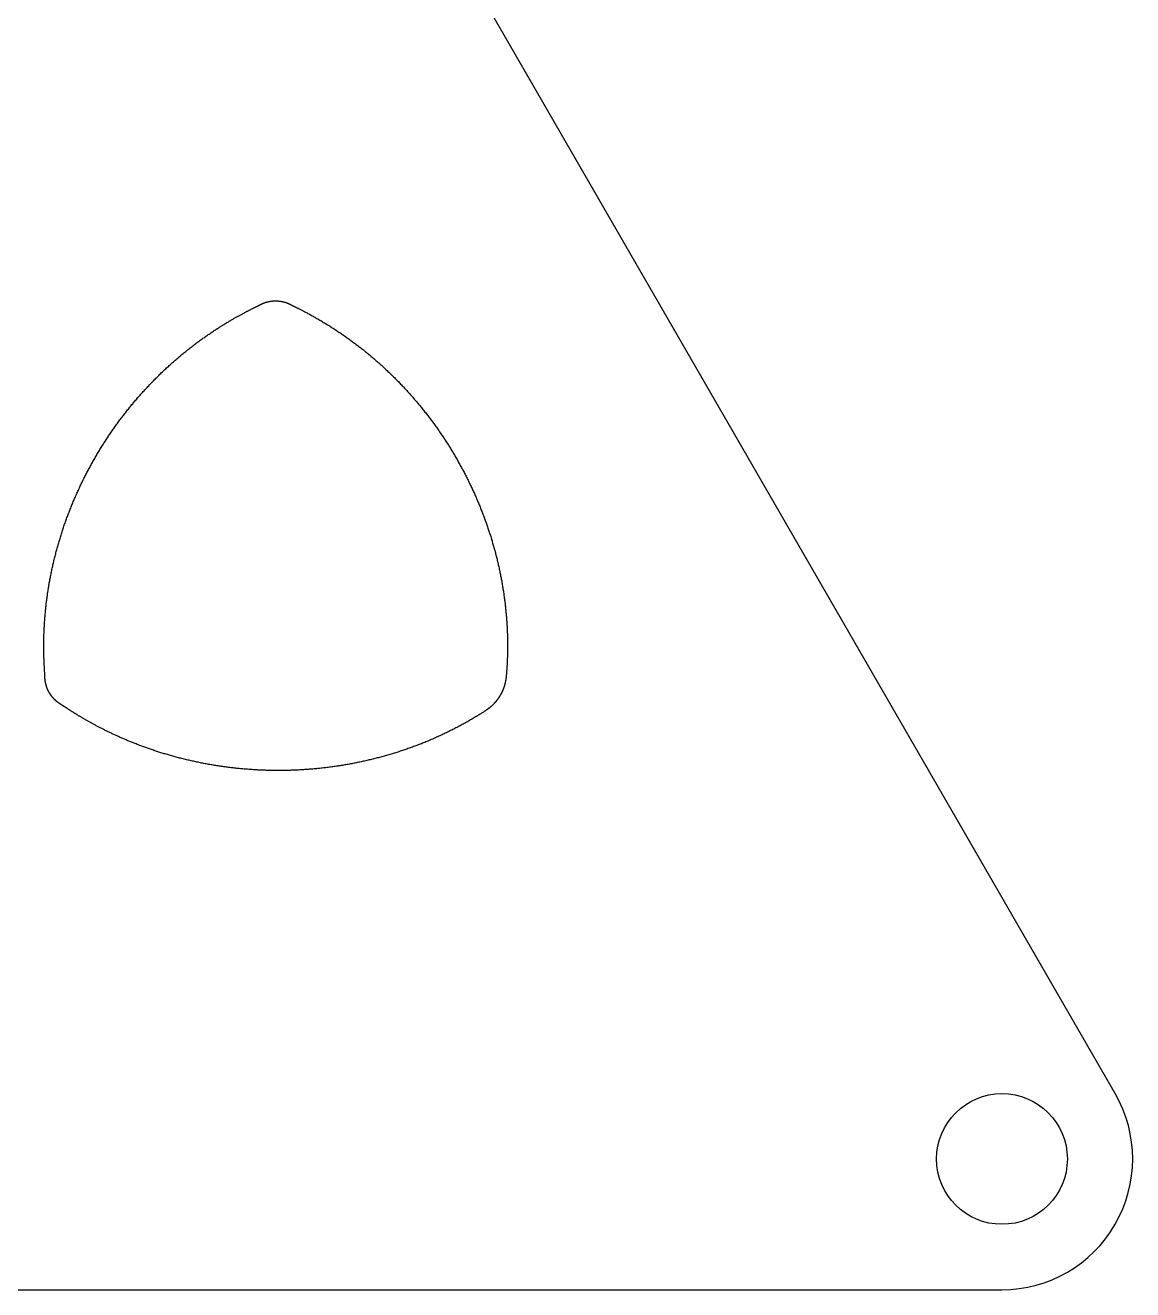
# Model space of a CAD drawing. Extents: x -3 to 136, y 0 to 121.
# Drawn here: x 110.92 to 136.33, y 0 to 29.01 of the extents above; entities that cross this region are included whole.
import ezdxf

# ---------------------------------------------------------------- set-up
doc = ezdxf.new("R2010")
doc.units = 0
doc.layers.get('0').update_dxf_attribs({"linetype": 'CONTINUOUS'})

msp = doc.modelspace()

# ---------------------------------------------------------------- linework, layer by layer
msp.add_lwpolyline([(69.2641, 119.9689, 0.5773503), (64.0679, 119.9689), (-2.5981, 4.5, 0.5773503), (0, 0), (133.332, 0, 0.5773503), (135.9301, 4.5)], format="xyb", close=True)
for points in [[(116.293, 22.589, 0), (116.296, 22.5905, 0), (116.298, 22.5921, 0), (116.301, 22.5936, 0), (116.304, 22.5951, 0), (116.306, 22.5965, 0), (116.309, 22.598, 0), (116.312, 22.5995, 0), (116.314, 22.6009, 0), (116.317, 22.6023, 0), (116.32, 22.6038, 0), (116.322, 22.6052, 0), (116.325, 22.6066, 0), (116.328, 22.608, 0), (116.331, 22.6093, 0), (116.333, 22.6107, 0), (116.336, 22.612, 0), (116.339, 22.6134, 0), (116.342, 22.6147, 0), (116.344, 22.616, 0), (116.347, 22.6173, 0), (116.35, 22.6186, 0), (116.353, 22.6199, 0), (116.355, 22.6212, 0), (116.358, 22.6224, 0), (116.361, 22.6237, 0), (116.364, 22.6249, 0), (116.367, 22.6261, 0), (116.369, 22.6273, 0), (116.372, 22.6285, 0), (116.375, 22.6297, 0), (116.378, 22.6309, 0), (116.381, 22.6321, 0), (116.383, 22.6332, 0), (116.386, 22.6343, 0), (116.389, 22.6355, 0), (116.392, 22.6366, 0), (116.395, 22.6377, 0), (116.398, 22.6388, 0), (116.401, 22.6399, 0), (116.403, 22.6409, 0), (116.406, 22.642, 0), (116.409, 22.643, 0), (116.412, 22.644, 0), (116.415, 22.6451, 0), (116.418, 22.6461, 0), (116.421, 22.6471, 0), (116.424, 22.648, 0), (116.427, 22.649, 0), (116.429, 22.65, 0), (116.432, 22.6509, 0), (116.435, 22.6519, 0), (116.438, 22.6528, 0), (116.441, 22.6537, 0), (116.444, 22.6546, 0), (116.447, 22.6555, 0), (116.45, 22.6563, 0), (116.453, 22.6572, 0), (116.456, 22.6581, 0), (116.459, 22.6589, 0), (116.462, 22.6597, 0), (116.465, 22.6605, 0), (116.468, 22.6613, 0), (116.47, 22.6621, 0), (116.473, 22.6629, 0), (116.476, 22.6637, 0), (116.479, 22.6644, 0), (116.482, 22.6652, 0), (116.485, 22.6659, 0), (116.488, 22.6666, 0), (116.491, 22.6673, 0), (116.494, 22.668, 0), (116.497, 22.6687, 0), (116.5, 22.6694, 0), (116.503, 22.67, 0), (116.506, 22.6707, 0), (116.509, 22.6713, 0), (116.512, 22.6719, 0), (116.515, 22.6725, 0), (116.518, 22.6731, 0), (116.521, 22.6737, 0), (116.524, 22.6743, 0), (116.527, 22.6748, 0), (116.53, 22.6754, 0), (116.533, 22.6759, 0), (116.536, 22.6764, 0), (116.539, 22.677, 0), (116.542, 22.6775, 0), (116.545, 22.6779, 0), (116.548, 22.6784, 0), (116.551, 22.6789, 0), (116.554, 22.6793, 0), (116.557, 22.6798, 0), (116.56, 22.6802, 0), (116.563, 22.6806, 0), (116.566, 22.681, 0), (116.57, 22.6814, 0), (116.573, 22.6818, 0), (116.576, 22.6821, 0), (116.579, 22.6825, 0), (116.582, 22.6828, 0), (116.585, 22.6832, 0), (116.588, 22.6835, 0), (116.591, 22.6838, 0), (116.594, 22.6841, 0), (116.597, 22.6844, 0), (116.6, 22.6846, 0), (116.603, 22.6849, 0), (116.606, 22.6851, 0), (116.609, 22.6853, 0), (116.612, 22.6856, 0), (116.615, 22.6858, 0), (116.618, 22.686, 0), (116.621, 22.6861, 0), (116.624, 22.6863, 0), (116.627, 22.6865, 0), (116.63, 22.6866, 0), (116.633, 22.6868, 0), (116.637, 22.6869, 0), (116.64, 22.687, 0), (116.643, 22.6871, 0), (116.646, 22.6872, 0), (116.649, 22.6872, 0), (116.652, 22.6873, 0), (116.655, 22.6874, 0), (116.658, 22.6874, 0), (116.661, 22.6874, 0), (116.664, 22.6874, 0), (116.667, 22.6874, 0), (116.67, 22.6874, 0), (116.673, 22.6874, 0), (116.676, 22.6873, 0), (116.679, 22.6873, 0), (116.682, 22.6872, 0), (116.685, 22.6872, 0), (116.689, 22.6871, 0), (116.692, 22.687, 0), (116.695, 22.6869, 0), (116.698, 22.6867, 0), (116.701, 22.6866, 0), (116.704, 22.6865, 0), (116.707, 22.6863, 0), (116.71, 22.6861, 0), (116.713, 22.686, 0), (116.716, 22.6858, 0), (116.719, 22.6856, 0), (116.722, 22.6853, 0), (116.725, 22.6851, 0), (116.728, 22.6849, 0), (116.731, 22.6846, 0), (116.734, 22.6843, 0), (116.737, 22.684, 0), (116.74, 22.6838, 0), (116.743, 22.6835, 0), (116.747, 22.6831, 0), (116.75, 22.6828, 0), (116.753, 22.6825, 0), (116.756, 22.6821, 0), (116.759, 22.6817, 0), (116.762, 22.6814, 0), (116.765, 22.681, 0), (116.768, 22.6806, 0), (116.771, 22.6802, 0), (116.774, 22.6797, 0), (116.777, 22.6793, 0), (116.78, 22.6788, 0), (116.783, 22.6784, 0), (116.786, 22.6779, 0), (116.789, 22.6774, 0), (116.792, 22.6769, 0), (116.795, 22.6764, 0), (116.798, 22.6759, 0), (116.801, 22.6753, 0), (116.804, 22.6748, 0), (116.807, 22.6742, 0), (116.81, 22.6737, 0), (116.813, 22.6731, 0), (116.816, 22.6725, 0), (116.819, 22.6719, 0), (116.822, 22.6712, 0), (116.825, 22.6706, 0), (116.828, 22.67, 0), (116.831, 22.6693, 0), (116.834, 22.6686, 0), (116.837, 22.668, 0), (116.84, 22.6673, 0), (116.843, 22.6666, 0), (116.846, 22.6658, 0), (116.849, 22.6651, 0), (116.852, 22.6644, 0), (116.855, 22.6636, 0), (116.858, 22.6629, 0), (116.861, 22.6621, 0), (116.864, 22.6613, 0), (116.867, 22.6605, 0), (116.87, 22.6597, 0), (116.873, 22.6588, 0), (116.875, 22.658, 0), (116.878, 22.6572, 0), (116.881, 22.6563, 0), (116.884, 22.6554, 0), (116.887, 22.6545, 0), (116.89, 22.6536, 0), (116.893, 22.6527, 0), (116.896, 22.6518, 0), (116.899, 22.6509, 0), (116.902, 22.6499, 0), (116.905, 22.649, 0), (116.908, 22.648, 0), (116.91, 22.647, 0), (116.913, 22.646, 0), (116.916, 22.645, 0), (116.919, 22.644, 0), (116.922, 22.643, 0), (116.925, 22.6419, 0), (116.928, 22.6409, 0), (116.931, 22.6398, 0), (116.933, 22.6387, 0), (116.936, 22.6376, 0), (116.939, 22.6365, 0), (116.942, 22.6354, 0), (116.945, 22.6343, 0), (116.948, 22.6332, 0), (116.95, 22.632, 0), (116.953, 22.6309, 0), (116.956, 22.6297, 0), (116.959, 22.6285, 0), (116.962, 22.6273, 0), (116.965, 22.6261, 0), (116.967, 22.6249, 0), (116.97, 22.6236, 0), (116.973, 22.6224, 0), (116.976, 22.6211, 0), (116.978, 22.6199, 0), (116.981, 22.6186, 0), (116.984, 22.6173, 0), (116.987, 22.616, 0), (116.989, 22.6147, 0), (116.992, 22.6134, 0), (116.995, 22.612, 0), (116.998, 22.6107, 0), (117, 22.6093, 0), (117.003, 22.6079, 0), (117.006, 22.6066, 0), (117.009, 22.6052, 0), (117.011, 22.6037, 0), (117.014, 22.6023, 0), (117.017, 22.6009, 0), (117.019, 22.5995, 0), (117.022, 22.598, 0), (117.025, 22.5965, 0), (117.027, 22.595, 0), (117.03, 22.5936, 0), (117.033, 22.5921, 0), (117.035, 22.5905, 0), (117.038, 22.589, 0)], [(111.374, 14.0698, 0), (111.374, 14.0733, 0), (111.374, 14.0776, 0), (111.374, 14.0828, 0), (111.374, 14.0887, 0), (111.373, 14.0955, 0), (111.373, 14.103, 0), (111.372, 14.1114, 0), (111.372, 14.1205, 0), (111.371, 14.1303, 0), (111.371, 14.1409, 0), (111.37, 14.1523, 0), (111.369, 14.1643, 0), (111.368, 14.1771, 0), (111.367, 14.1905, 0), (111.366, 14.2046, 0), (111.366, 14.2194, 0), (111.365, 14.2349, 0), (111.364, 14.251, 0), (111.363, 14.2677, 0), (111.362, 14.285, 0), (111.361, 14.303, 0), (111.36, 14.3216, 0), (111.359, 14.3407, 0), (111.358, 14.3604, 0), (111.357, 14.3807, 0), (111.356, 14.4015, 0), (111.355, 14.4229, 0), (111.354, 14.4448, 0), (111.354, 14.4672, 0), (111.353, 14.49, 0), (111.352, 14.5134, 0), (111.351, 14.5373, 0), (111.351, 14.5616, 0), (111.35, 14.5864, 0), (111.35, 14.6116, 0), (111.349, 14.6372, 0), (111.349, 14.6633, 0), (111.349, 14.6897, 0), (111.348, 14.7163, 0), (111.348, 14.7428, 0), (111.348, 14.7694, 0), (111.348, 14.7959, 0), (111.348, 14.8224, 0), (111.349, 14.849, 0), (111.349, 14.8755, 0), (111.349, 14.902, 0), (111.35, 14.9285, 0), (111.35, 14.9549, 0), (111.351, 14.9814, 0), (111.352, 15.0079, 0), (111.353, 15.0343, 0), (111.354, 15.0608, 0), (111.355, 15.0872, 0), (111.356, 15.1137, 0), (111.357, 15.1401, 0), (111.358, 15.1665, 0), (111.359, 15.1929, 0), (111.361, 15.2193, 0), (111.362, 15.2457, 0), (111.364, 15.272, 0), (111.365, 15.2984, 0), (111.367, 15.3248, 0), (111.369, 15.3511, 0), (111.371, 15.3774, 0), (111.373, 15.4038, 0), (111.375, 15.4301, 0), (111.377, 15.4564, 0), (111.379, 15.4827, 0), (111.382, 15.509, 0), (111.384, 15.5352, 0), (111.386, 15.5615, 0), (111.389, 15.5878, 0), (111.392, 15.614, 0), (111.394, 15.6402, 0), (111.397, 15.6665, 0), (111.4, 15.6927, 0), (111.403, 15.7189, 0), (111.406, 15.7451, 0), (111.409, 15.7713, 0), (111.413, 15.7974, 0), (111.416, 15.8236, 0), (111.419, 15.8497, 0), (111.423, 15.8759, 0), (111.426, 15.902, 0), (111.43, 15.9281, 0), (111.434, 15.9542, 0), (111.437, 15.9803, 0), (111.441, 16.0064, 0), (111.445, 16.0324, 0), (111.449, 16.0585, 0), (111.453, 16.0845, 0), (111.458, 16.1106, 0), (111.462, 16.1366, 0), (111.466, 16.1626, 0), (111.471, 16.1886, 0), (111.475, 16.2146, 0), (111.48, 16.2405, 0), (111.484, 16.2665, 0), (111.489, 16.2924, 0), (111.494, 16.3183, 0), (111.499, 16.3442, 0), (111.504, 16.3701, 0), (111.509, 16.396, 0), (111.514, 16.4218, 0), (111.519, 16.4477, 0), (111.525, 16.4735, 0), (111.53, 16.4993, 0), (111.536, 16.5251, 0), (111.541, 16.5508, 0), (111.547, 16.5766, 0), (111.553, 16.6023, 0), (111.558, 16.628, 0), (111.564, 16.6537, 0), (111.57, 16.6794, 0), (111.576, 16.705, 0), (111.582, 16.7306, 0), (111.589, 16.7563, 0), (111.595, 16.7819, 0), (111.601, 16.8074, 0), (111.608, 16.833, 0), (111.614, 16.8585, 0), (111.621, 16.884, 0), (111.627, 16.9095, 0), (111.634, 16.935, 0), (111.641, 16.9605, 0), (111.648, 16.9859, 0), (111.655, 17.0113, 0), (111.662, 17.0367, 0), (111.669, 17.0621, 0), (111.676, 17.0874, 0), (111.683, 17.1127, 0), (111.691, 17.1381, 0), (111.698, 17.1633, 0), (111.705, 17.1886, 0), (111.713, 17.2138, 0), (111.721, 17.239, 0), (111.728, 17.2642, 0), (111.736, 17.2894, 0), (111.744, 17.3145, 0), (111.752, 17.3397, 0), (111.76, 17.3648, 0), (111.768, 17.3898, 0), (111.776, 17.4149, 0), (111.785, 17.4399, 0), (111.793, 17.4649, 0), (111.801, 17.4899, 0), (111.81, 17.5148, 0), (111.818, 17.5397, 0), (111.827, 17.5646, 0), (111.836, 17.5895, 0), (111.844, 17.6143, 0), (111.853, 17.6392, 0), (111.862, 17.6639, 0), (111.871, 17.6887, 0), (111.88, 17.7134, 0), (111.889, 17.7382, 0), (111.899, 17.7628, 0), (111.908, 17.7875, 0), (111.917, 17.8121, 0), (111.927, 17.8367, 0), (111.936, 17.8613, 0), (111.946, 17.8859, 0), (111.955, 17.9104, 0), (111.965, 17.9349, 0), (111.975, 17.9593, 0), (111.985, 17.9838, 0), (111.995, 18.0082, 0), (112.005, 18.0325, 0), (112.015, 18.0569, 0), (112.025, 18.0812, 0), (112.035, 18.1055, 0), (112.046, 18.1297, 0), (112.056, 18.154, 0), (112.067, 18.1781, 0), (112.077, 18.2023, 0), (112.088, 18.2264, 0), (112.098, 18.2505, 0), (112.109, 18.2746, 0), (112.12, 18.2986, 0), (112.131, 18.3227, 0), (112.142, 18.3466, 0), (112.153, 18.3706, 0), (112.164, 18.3945, 0), (112.175, 18.4184, 0), (112.186, 18.4422, 0), (112.198, 18.466, 0), (112.209, 18.4898, 0), (112.22, 18.5135, 0), (112.232, 18.5373, 0), (112.244, 18.5609, 0), (112.255, 18.5846, 0), (112.267, 18.6082, 0), (112.279, 18.6318, 0), (112.291, 18.6553, 0), (112.303, 18.6788, 0), (112.315, 18.7023, 0), (112.327, 18.7257, 0), (112.339, 18.7491, 0), (112.351, 18.7725, 0), (112.363, 18.7958, 0), (112.376, 18.8191, 0), (112.388, 18.8424, 0), (112.401, 18.8656, 0), (112.413, 18.8888, 0), (112.426, 18.912, 0), (112.439, 18.9351, 0), (112.451, 18.9582, 0), (112.464, 18.9812, 0), (112.477, 19.0042, 0), (112.49, 19.0272, 0), (112.503, 19.0501, 0), (112.516, 19.073, 0), (112.529, 19.0958, 0), (112.543, 19.1187, 0), (112.556, 19.1414, 0), (112.569, 19.1642, 0), (112.583, 19.1869, 0), (112.596, 19.2095, 0), (112.61, 19.2321, 0), (112.624, 19.2547, 0), (112.637, 19.2772, 0), (112.651, 19.2997, 0), (112.665, 19.3222, 0), (112.679, 19.3446, 0), (112.693, 19.367, 0), (112.707, 19.3893, 0), (112.721, 19.4116, 0), (112.735, 19.4338, 0), (112.75, 19.456, 0), (112.764, 19.4782, 0), (112.778, 19.5003, 0), (112.793, 19.5223, 0), (112.807, 19.5444, 0), (112.822, 19.5663, 0), (112.836, 19.5883, 0), (112.851, 19.6102, 0), (112.866, 19.632, 0), (112.881, 19.6538, 0), (112.896, 19.6756, 0), (112.911, 19.6973, 0), (112.926, 19.719, 0), (112.941, 19.7406, 0), (112.956, 19.7622, 0), (112.971, 19.7837, 0), (112.986, 19.8052, 0), (113.002, 19.8266, 0), (113.017, 19.848, 0), (113.033, 19.8694, 0), (113.048, 19.8907, 0), (113.064, 19.9119, 0), (113.079, 19.9331, 0), (113.095, 19.9543, 0), (113.111, 19.9754, 0), (113.127, 19.9965, 0), (113.143, 20.0175, 0), (113.159, 20.0385, 0), (113.175, 20.0594, 0), (113.191, 20.0803, 0), (113.207, 20.1011, 0), (113.223, 20.1219, 0), (113.239, 20.1426, 0), (113.256, 20.1633, 0), (113.272, 20.1839, 0), (113.289, 20.2045, 0), (113.305, 20.225, 0), (113.322, 20.2455, 0), (113.338, 20.2659, 0), (113.355, 20.2863, 0), (113.372, 20.3066, 0), (113.389, 20.3269, 0), (113.405, 20.3471, 0), (113.422, 20.3673, 0), (113.439, 20.3874, 0), (113.456, 20.4075, 0), (113.474, 20.4275, 0), (113.491, 20.4475, 0), (113.508, 20.4674, 0), (113.525, 20.4873, 0), (113.543, 20.5071, 0), (113.56, 20.5269, 0), (113.578, 20.5466, 0), (113.595, 20.5663, 0), (113.613, 20.5859, 0), (113.63, 20.6054, 0), (113.648, 20.6249, 0), (113.666, 20.6444, 0), (113.684, 20.6637, 0), (113.702, 20.6831, 0), (113.719, 20.7024, 0), (113.737, 20.7216, 0), (113.756, 20.7408, 0), (113.774, 20.7599, 0), (113.792, 20.779, 0), (113.81, 20.798, 0), (113.828, 20.8169, 0), (113.847, 20.8358, 0), (113.865, 20.8547, 0), (113.884, 20.8735, 0), (113.902, 20.8922, 0), (113.921, 20.9109, 0), (113.939, 20.9295, 0), (113.958, 20.9481, 0), (113.977, 20.9666, 0), (113.995, 20.985, 0), (114.014, 21.0034, 0), (114.033, 21.0217, 0), (114.052, 21.04, 0), (114.071, 21.0582, 0), (114.09, 21.0764, 0), (114.109, 21.0945, 0), (114.129, 21.1126, 0), (114.148, 21.1305, 0), (114.167, 21.1485, 0), (114.187, 21.1663, 0), (114.206, 21.1841, 0), (114.225, 21.2019, 0), (114.245, 21.2196, 0), (114.265, 21.2372, 0), (114.284, 21.2548, 0), (114.304, 21.2723, 0), (114.324, 21.2898, 0), (114.343, 21.3072, 0), (114.363, 21.3245, 0), (114.383, 21.3418, 0), (114.403, 21.359, 0), (114.423, 21.3761, 0), (114.443, 21.3932, 0), (114.463, 21.4102, 0), (114.483, 21.4272, 0), (114.504, 21.4441, 0), (114.524, 21.4609, 0), (114.544, 21.4777, 0), (114.565, 21.4944, 0), (114.585, 21.5111, 0), (114.605, 21.5277, 0), (114.626, 21.5442, 0), (114.647, 21.5607, 0), (114.667, 21.5771, 0), (114.688, 21.5934, 0), (114.709, 21.6097, 0), (114.729, 21.6259, 0), (114.75, 21.6421, 0), (114.771, 21.6581, 0), (114.792, 21.6742, 0), (114.813, 21.6901, 0), (114.834, 21.706, 0), (114.855, 21.7218, 0), (114.876, 21.7375, 0), (114.897, 21.753, 0), (114.918, 21.7683, 0), (114.939, 21.7835, 0), (114.96, 21.7985, 0), (114.98, 21.8134, 0), (115.001, 21.8281, 0), (115.021, 21.8426, 0), (115.041, 21.857, 0), (115.062, 21.8713, 0), (115.082, 21.8854, 0), (115.102, 21.8993, 0), (115.122, 21.9131, 0), (115.142, 21.9267, 0), (115.162, 21.9402, 0), (115.181, 21.9535, 0), (115.201, 21.9667, 0), (115.22, 21.9797, 0), (115.24, 21.9926, 0), (115.259, 22.0054, 0), (115.278, 22.018, 0), (115.297, 22.0304, 0), (115.316, 22.0427, 0), (115.335, 22.0548, 0), (115.353, 22.0669, 0), (115.372, 22.0787, 0), (115.391, 22.0904, 0), (115.409, 22.102, 0), (115.427, 22.1134, 0), (115.445, 22.1247, 0), (115.463, 22.1359, 0), (115.481, 22.1469, 0), (115.499, 22.1578, 0), (115.516, 22.1685, 0), (115.534, 22.1791, 0), (115.551, 22.1895, 0), (115.568, 22.1998, 0), (115.585, 22.21, 0), (115.602, 22.2201, 0), (115.619, 22.23, 0), (115.636, 22.2397, 0), (115.652, 22.2494, 0), (115.669, 22.2589, 0), (115.685, 22.2682, 0), (115.701, 22.2775, 0), (115.717, 22.2866, 0), (115.733, 22.2956, 0), (115.748, 22.3044, 0), (115.764, 22.3131, 0), (115.779, 22.3217, 0), (115.794, 22.3301, 0), (115.809, 22.3385, 0), (115.824, 22.3467, 0), (115.839, 22.3547, 0), (115.853, 22.3627, 0), (115.868, 22.3705, 0), (115.882, 22.3782, 0), (115.896, 22.3858, 0), (115.91, 22.3932, 0), (115.924, 22.4005, 0), (115.937, 22.4077, 0), (115.951, 22.4148, 0), (115.964, 22.4218, 0), (115.977, 22.4286, 0), (115.99, 22.4353, 0), (116.002, 22.4419, 0), (116.015, 22.4484, 0), (116.027, 22.4547, 0), (116.039, 22.461, 0), (116.051, 22.4671, 0), (116.063, 22.4731, 0), (116.074, 22.479, 0), (116.086, 22.4848, 0), (116.097, 22.4904, 0), (116.108, 22.496, 0), (116.119, 22.5014, 0), (116.129, 22.5067, 0), (116.14, 22.5119, 0), (116.15, 22.517, 0), (116.16, 22.522, 0), (116.169, 22.5269, 0), (116.179, 22.5316, 0), (116.188, 22.5363, 0), (116.198, 22.5408, 0), (116.206, 22.5453, 0), (116.215, 22.5495, 0), (116.223, 22.5536, 0), (116.231, 22.5575, 0), (116.239, 22.5613, 0), (116.246, 22.5648, 0), (116.253, 22.5682, 0), (116.259, 22.5714, 0), (116.265, 22.5744, 0), (116.27, 22.5771, 0), (116.275, 22.5797, 0), (116.28, 22.582, 0), (116.284, 22.5841, 0), (116.288, 22.586, 0), (116.291, 22.5876, 0), (116.293, 22.589, 0)], [(117.038, 22.589, 0), (117.041, 22.5874, 0), (117.044, 22.5856, 0), (117.048, 22.5834, 0), (117.053, 22.5809, 0), (117.059, 22.5782, 0), (117.065, 22.5752, 0), (117.071, 22.5719, 0), (117.078, 22.5683, 0), (117.086, 22.5644, 0), (117.095, 22.5602, 0), (117.103, 22.5558, 0), (117.113, 22.5511, 0), (117.123, 22.5461, 0), (117.134, 22.5408, 0), (117.145, 22.5352, 0), (117.157, 22.5294, 0), (117.169, 22.5233, 0), (117.181, 22.517, 0), (117.195, 22.5103, 0), (117.208, 22.5034, 0), (117.222, 22.4962, 0), (117.237, 22.4888, 0), (117.252, 22.4811, 0), (117.268, 22.4731, 0), (117.284, 22.4649, 0), (117.3, 22.4564, 0), (117.317, 22.4477, 0), (117.334, 22.4387, 0), (117.352, 22.4294, 0), (117.37, 22.4199, 0), (117.388, 22.4101, 0), (117.407, 22.4001, 0), (117.426, 22.3898, 0), (117.445, 22.3793, 0), (117.465, 22.3685, 0), (117.485, 22.3575, 0), (117.506, 22.3462, 0), (117.526, 22.3347, 0), (117.547, 22.3229, 0), (117.569, 22.3109, 0), (117.59, 22.2987, 0), (117.612, 22.2862, 0), (117.635, 22.2735, 0), (117.657, 22.2605, 0), (117.679, 22.2475, 0), (117.702, 22.2344, 0), (117.724, 22.2212, 0), (117.746, 22.2079, 0), (117.769, 22.1946, 0), (117.791, 22.1813, 0), (117.813, 22.1678, 0), (117.835, 22.1543, 0), (117.857, 22.1407, 0), (117.879, 22.1271, 0), (117.901, 22.1134, 0), (117.923, 22.0996, 0), (117.945, 22.0858, 0), (117.967, 22.0719, 0), (117.989, 22.0579, 0), (118.01, 22.0439, 0), (118.032, 22.0298, 0), (118.054, 22.0156, 0), (118.075, 22.0014, 0), (118.097, 21.9871, 0), (118.118, 21.9727, 0), (118.14, 21.9583, 0), (118.161, 21.9438, 0), (118.182, 21.9292, 0), (118.204, 21.9146, 0), (118.225, 21.9, 0), (118.246, 21.8852, 0), (118.267, 21.8704, 0), (118.288, 21.8555, 0), (118.309, 21.8406, 0), (118.33, 21.8256, 0), (118.351, 21.8106, 0), (118.372, 21.7954, 0), (118.393, 21.7803, 0), (118.414, 21.765, 0), (118.435, 21.7497, 0), (118.456, 21.7343, 0), (118.476, 21.7189, 0), (118.497, 21.7034, 0), (118.517, 21.6878, 0), (118.538, 21.6722, 0), (118.558, 21.6565, 0), (118.579, 21.6408, 0), (118.599, 21.625, 0), (118.62, 21.6091, 0), (118.64, 21.5932, 0), (118.66, 21.5772, 0), (118.68, 21.5612, 0), (118.701, 21.5451, 0), (118.721, 21.5289, 0), (118.741, 21.5127, 0), (118.761, 21.4964, 0), (118.781, 21.48, 0), (118.801, 21.4636, 0), (118.82, 21.4471, 0), (118.84, 21.4306, 0), (118.86, 21.414, 0), (118.88, 21.3974, 0), (118.899, 21.3807, 0), (118.919, 21.3639, 0), (118.938, 21.3471, 0), (118.958, 21.3302, 0), (118.977, 21.3132, 0), (118.997, 21.2962, 0), (119.016, 21.2792, 0), (119.035, 21.262, 0), (119.055, 21.2449, 0), (119.074, 21.2276, 0), (119.093, 21.2104, 0), (119.112, 21.193, 0), (119.131, 21.1756, 0), (119.15, 21.1581, 0), (119.169, 21.1406, 0), (119.188, 21.1231, 0), (119.207, 21.1054, 0), (119.225, 21.0878, 0), (119.244, 21.07, 0), (119.263, 21.0522, 0), (119.281, 21.0344, 0), (119.3, 21.0165, 0), (119.319, 20.9985, 0), (119.337, 20.9805, 0), (119.355, 20.9625, 0), (119.374, 20.9443, 0), (119.392, 20.9262, 0), (119.41, 20.9079, 0), (119.428, 20.8897, 0), (119.447, 20.8713, 0), (119.465, 20.853, 0), (119.483, 20.8345, 0), (119.501, 20.816, 0), (119.519, 20.7975, 0), (119.536, 20.7789, 0), (119.554, 20.7602, 0), (119.572, 20.7415, 0), (119.59, 20.7228, 0), (119.607, 20.704, 0), (119.625, 20.6851, 0), (119.642, 20.6662, 0), (119.66, 20.6473, 0), (119.677, 20.6283, 0), (119.695, 20.6092, 0), (119.712, 20.5901, 0), (119.729, 20.571, 0), (119.746, 20.5517, 0), (119.763, 20.5325, 0), (119.78, 20.5132, 0), (119.798, 20.4938, 0), (119.814, 20.4744, 0), (119.831, 20.455, 0), (119.848, 20.4354, 0), (119.865, 20.4159, 0), (119.882, 20.3963, 0), (119.898, 20.3766, 0), (119.915, 20.3569, 0), (119.932, 20.3372, 0), (119.948, 20.3174, 0), (119.965, 20.2975, 0), (119.981, 20.2776, 0), (119.997, 20.2577, 0), (120.014, 20.2377, 0), (120.03, 20.2177, 0), (120.046, 20.1976, 0), (120.062, 20.1775, 0), (120.078, 20.1573, 0), (120.094, 20.1371, 0), (120.11, 20.1168, 0), (120.126, 20.0965, 0), (120.142, 20.0761, 0), (120.157, 20.0557, 0), (120.173, 20.0352, 0), (120.189, 20.0147, 0), (120.204, 19.9942, 0), (120.22, 19.9736, 0), (120.235, 19.953, 0), (120.251, 19.9323, 0), (120.266, 19.9116, 0), (120.281, 19.8908, 0), (120.296, 19.87, 0), (120.312, 19.8491, 0), (120.327, 19.8282, 0), (120.342, 19.8073, 0), (120.357, 19.7863, 0), (120.372, 19.7653, 0), (120.386, 19.7442, 0), (120.401, 19.7231, 0), (120.416, 19.7019, 0), (120.431, 19.6807, 0), (120.445, 19.6595, 0), (120.46, 19.6382, 0), (120.474, 19.6168, 0), (120.489, 19.5955, 0), (120.503, 19.574, 0), (120.517, 19.5526, 0), (120.532, 19.5311, 0), (120.546, 19.5095, 0), (120.56, 19.488, 0), (120.574, 19.4663, 0), (120.588, 19.4447, 0), (120.602, 19.423, 0), (120.616, 19.4012, 0), (120.63, 19.3794, 0), (120.643, 19.3576, 0), (120.657, 19.3358, 0), (120.671, 19.3138, 0), (120.684, 19.2919, 0), (120.698, 19.2699, 0), (120.711, 19.2479, 0), (120.724, 19.2258, 0), (120.738, 19.2037, 0), (120.751, 19.1816, 0), (120.764, 19.1594, 0), (120.777, 19.1372, 0), (120.79, 19.1149, 0), (120.803, 19.0927, 0), (120.816, 19.0703, 0), (120.829, 19.048, 0), (120.842, 19.0255, 0), (120.855, 19.0031, 0), (120.867, 18.9806, 0), (120.88, 18.9581, 0), (120.892, 18.9355, 0), (120.905, 18.913, 0), (120.917, 18.8903, 0), (120.93, 18.8677, 0), (120.942, 18.845, 0), (120.954, 18.8222, 0), (120.966, 18.7995, 0), (120.978, 18.7767, 0), (120.99, 18.7538, 0), (121.002, 18.7309, 0), (121.014, 18.708, 0), (121.026, 18.6851, 0), (121.038, 18.6621, 0), (121.049, 18.6391, 0), (121.061, 18.616, 0), (121.073, 18.5929, 0), (121.084, 18.5698, 0), (121.095, 18.5467, 0), (121.107, 18.5235, 0), (121.118, 18.5003, 0), (121.129, 18.4771, 0), (121.14, 18.4538, 0), (121.152, 18.4305, 0), (121.163, 18.4071, 0), (121.174, 18.3838, 0), (121.184, 18.3604, 0), (121.195, 18.337, 0), (121.206, 18.3135, 0), (121.217, 18.29, 0), (121.227, 18.2665, 0), (121.238, 18.2429, 0), (121.248, 18.2194, 0), (121.259, 18.1957, 0), (121.269, 18.1721, 0), (121.279, 18.1484, 0), (121.289, 18.1247, 0), (121.299, 18.101, 0), (121.31, 18.0773, 0), (121.32, 18.0535, 0), (121.329, 18.0297, 0), (121.339, 18.0058, 0), (121.349, 17.982, 0), (121.359, 17.9581, 0), (121.368, 17.9342, 0), (121.378, 17.9102, 0), (121.387, 17.8862, 0), (121.397, 17.8622, 0), (121.406, 17.8382, 0), (121.415, 17.8142, 0), (121.425, 17.7901, 0), (121.434, 17.766, 0), (121.443, 17.7418, 0), (121.452, 17.7177, 0), (121.461, 17.6935, 0), (121.47, 17.6693, 0), (121.478, 17.6451, 0), (121.487, 17.6208, 0), (121.496, 17.5965, 0), (121.504, 17.5722, 0), (121.513, 17.5479, 0), (121.521, 17.5235, 0), (121.53, 17.4991, 0), (121.538, 17.4747, 0), (121.546, 17.4503, 0), (121.554, 17.4259, 0), (121.562, 17.4014, 0), (121.57, 17.3769, 0), (121.578, 17.3524, 0), (121.586, 17.3278, 0), (121.594, 17.3033, 0), (121.602, 17.2787, 0), (121.609, 17.2541, 0), (121.617, 17.2295, 0), (121.624, 17.2048, 0), (121.632, 17.1801, 0), (121.639, 17.1554, 0), (121.646, 17.1307, 0), (121.654, 17.106, 0), (121.661, 17.0812, 0), (121.668, 17.0565, 0), (121.675, 17.0317, 0), (121.682, 17.0069, 0), (121.689, 16.982, 0), (121.695, 16.9572, 0), (121.702, 16.9323, 0), (121.709, 16.9074, 0), (121.715, 16.8825, 0), (121.722, 16.8576, 0), (121.728, 16.8326, 0), (121.734, 16.8076, 0), (121.741, 16.7827, 0), (121.747, 16.7577, 0), (121.753, 16.7326, 0), (121.759, 16.7076, 0), (121.765, 16.6825, 0), (121.771, 16.6575, 0), (121.776, 16.6324, 0), (121.782, 16.6073, 0), (121.788, 16.5822, 0), (121.793, 16.557, 0), (121.799, 16.5319, 0), (121.804, 16.5067, 0), (121.81, 16.4815, 0), (121.815, 16.4563, 0), (121.82, 16.4311, 0), (121.825, 16.4059, 0), (121.83, 16.3806, 0), (121.835, 16.3553, 0), (121.84, 16.3301, 0), (121.845, 16.3048, 0), (121.849, 16.2795, 0), (121.854, 16.2541, 0), (121.859, 16.2288, 0), (121.863, 16.2035, 0), (121.868, 16.1781, 0), (121.872, 16.1527, 0), (121.876, 16.1273, 0), (121.88, 16.1019, 0), (121.884, 16.0765, 0), (121.888, 16.0511, 0), (121.892, 16.0257, 0), (121.896, 16.0002, 0), (121.9, 15.9748, 0), (121.904, 15.9493, 0), (121.907, 15.9238, 0), (121.911, 15.8983, 0), (121.914, 15.8728, 0), (121.918, 15.8473, 0), (121.921, 15.8218, 0), (121.924, 15.7962, 0), (121.928, 15.7707, 0), (121.931, 15.7451, 0), (121.934, 15.7195, 0), (121.937, 15.694, 0), (121.94, 15.6684, 0), (121.942, 15.6428, 0), (121.945, 15.6172, 0), (121.948, 15.5916, 0), (121.95, 15.5659, 0), (121.953, 15.5403, 0), (121.955, 15.5147, 0), (121.957, 15.489, 0), (121.959, 15.4634, 0), (121.962, 15.438, 0), (121.964, 15.4127, 0), (121.966, 15.3876, 0), (121.967, 15.3626, 0), (121.969, 15.3378, 0), (121.971, 15.3132, 0), (121.972, 15.2888, 0), (121.974, 15.2645, 0), (121.975, 15.2404, 0), (121.977, 15.2165, 0), (121.978, 15.1928, 0), (121.979, 15.1692, 0), (121.98, 15.1458, 0), (121.981, 15.1226, 0), (121.982, 15.0996, 0), (121.983, 15.0767, 0), (121.984, 15.0541, 0), (121.985, 15.0316, 0), (121.985, 15.0093, 0), (121.986, 14.9872, 0), (121.986, 14.9653, 0), (121.987, 14.9435, 0), (121.987, 14.922, 0), (121.988, 14.9007, 0), (121.988, 14.8795, 0), (121.988, 14.8585, 0), (121.988, 14.8378, 0), (121.989, 14.8172, 0), (121.989, 14.7968, 0), (121.989, 14.7767, 0), (121.989, 14.7567, 0), (121.989, 14.737, 0), (121.988, 14.7174, 0), (121.988, 14.698, 0), (121.988, 14.6789, 0), (121.988, 14.66, 0), (121.987, 14.6412, 0), (121.987, 14.6227, 0), (121.987, 14.6044, 0), (121.986, 14.5863, 0), (121.986, 14.5684, 0), (121.985, 14.5507, 0), (121.985, 14.5333, 0), (121.984, 14.516, 0), (121.984, 14.499, 0), (121.983, 14.4822, 0), (121.982, 14.4657, 0), (121.982, 14.4493, 0), (121.981, 14.4332, 0), (121.98, 14.4173, 0), (121.98, 14.4016, 0), (121.979, 14.3862, 0), (121.978, 14.3709, 0), (121.977, 14.3559, 0), (121.976, 14.3412, 0), (121.976, 14.3267, 0), (121.975, 14.3124, 0), (121.974, 14.2983, 0), (121.973, 14.2845, 0), (121.972, 14.2709, 0), (121.971, 14.2576, 0), (121.97, 14.2445, 0), (121.969, 14.2316, 0), (121.969, 14.219, 0), (121.968, 14.2066, 0), (121.967, 14.1945, 0), (121.966, 14.1826, 0), (121.965, 14.171, 0), (121.964, 14.1596, 0), (121.963, 14.1485, 0), (121.962, 14.1376, 0), (121.961, 14.127, 0), (121.961, 14.1166, 0), (121.96, 14.1065, 0), (121.959, 14.0972, 0), (121.958, 14.0888, 0), (121.958, 14.0814, 0), (121.957, 14.0751, 0), (121.957, 14.0698, 0)], [(111.747, 13.4246, 0), (111.744, 13.4261, 0), (111.742, 13.4277, 0), (111.739, 13.4292, 0), (111.736, 13.4308, 0), (111.734, 13.4323, 0), (111.731, 13.4339, 0), (111.729, 13.4355, 0), (111.726, 13.4371, 0), (111.723, 13.4387, 0), (111.721, 13.4404, 0), (111.718, 13.442, 0), (111.716, 13.4437, 0), (111.713, 13.4453, 0), (111.711, 13.447, 0), (111.708, 13.4487, 0), (111.705, 13.4504, 0), (111.703, 13.4521, 0), (111.7, 13.4538, 0), (111.698, 13.4555, 0), (111.695, 13.4573, 0), (111.693, 13.459, 0), (111.69, 13.4608, 0), (111.688, 13.4626, 0), (111.685, 13.4643, 0), (111.683, 13.4661, 0), (111.68, 13.4679, 0), (111.678, 13.4698, 0), (111.676, 13.4716, 0), (111.673, 13.4734, 0), (111.671, 13.4753, 0), (111.668, 13.4771, 0), (111.666, 13.479, 0), (111.663, 13.4809, 0), (111.661, 13.4827, 0), (111.659, 13.4846, 0), (111.656, 13.4866, 0), (111.654, 13.4885, 0), (111.651, 13.4904, 0), (111.649, 13.4923, 0), (111.647, 13.4943, 0), (111.644, 13.4962, 0), (111.642, 13.4982, 0), (111.64, 13.5002, 0), (111.637, 13.5022, 0), (111.635, 13.5042, 0), (111.633, 13.5062, 0), (111.63, 13.5082, 0), (111.628, 13.5102, 0), (111.626, 13.5123, 0), (111.624, 13.5143, 0), (111.621, 13.5164, 0), (111.619, 13.5184, 0), (111.617, 13.5205, 0), (111.615, 13.5226, 0), (111.612, 13.5247, 0), (111.61, 13.5268, 0), (111.608, 13.5289, 0), (111.606, 13.531, 0), (111.604, 13.5331, 0), (111.601, 13.5353, 0), (111.599, 13.5374, 0), (111.597, 13.5396, 0), (111.595, 13.5417, 0), (111.593, 13.5439, 0), (111.591, 13.5461, 0), (111.588, 13.5483, 0), (111.586, 13.5505, 0), (111.584, 13.5527, 0), (111.582, 13.5549, 0), (111.58, 13.5571, 0), (111.578, 13.5594, 0), (111.576, 13.5616, 0), (111.574, 13.5639, 0), (111.572, 13.5661, 0), (111.57, 13.5684, 0), (111.568, 13.5707, 0), (111.566, 13.5729, 0), (111.564, 13.5752, 0), (111.562, 13.5775, 0), (111.559, 13.5799, 0), (111.557, 13.5822, 0), (111.556, 13.5845, 0), (111.554, 13.5868, 0), (111.552, 13.5892, 0), (111.55, 13.5915, 0), (111.548, 13.5939, 0), (111.546, 13.5962, 0), (111.544, 13.5986, 0), (111.542, 13.601, 0), (111.54, 13.6034, 0), (111.538, 13.6058, 0), (111.536, 13.6082, 0), (111.534, 13.6106, 0), (111.532, 13.613, 0), (111.531, 13.6154, 0), (111.529, 13.6179, 0), (111.527, 13.6203, 0), (111.525, 13.6228, 0), (111.523, 13.6252, 0), (111.521, 13.6277, 0), (111.52, 13.6301, 0), (111.518, 13.6326, 0), (111.516, 13.6351, 0), (111.514, 13.6376, 0), (111.512, 13.6401, 0), (111.511, 13.6426, 0), (111.509, 13.6451, 0), (111.507, 13.6476, 0), (111.505, 13.6502, 0), (111.504, 13.6527, 0), (111.502, 13.6552, 0), (111.5, 13.6578, 0), (111.499, 13.6603, 0), (111.497, 13.6629, 0), (111.495, 13.6655, 0), (111.494, 13.668, 0), (111.492, 13.6706, 0), (111.49, 13.6732, 0), (111.489, 13.6758, 0), (111.487, 13.6784, 0), (111.486, 13.681, 0), (111.484, 13.6836, 0), (111.482, 13.6862, 0), (111.481, 13.6888, 0), (111.479, 13.6915, 0), (111.478, 13.6941, 0), (111.476, 13.6968, 0), (111.475, 13.6994, 0), (111.473, 13.7021, 0), (111.472, 13.7047, 0), (111.47, 13.7074, 0), (111.469, 13.7101, 0), (111.467, 13.7127, 0), (111.466, 13.7154, 0), (111.464, 13.7181, 0), (111.463, 13.7208, 0), (111.461, 13.7235, 0), (111.46, 13.7262, 0), (111.459, 13.7289, 0), (111.457, 13.7317, 0), (111.456, 13.7344, 0), (111.454, 13.7371, 0), (111.453, 13.7399, 0), (111.452, 13.7426, 0), (111.45, 13.7453, 0), (111.449, 13.7481, 0), (111.448, 13.7509, 0), (111.446, 13.7536, 0), (111.445, 13.7564, 0), (111.444, 13.7592, 0), (111.442, 13.7619, 0), (111.441, 13.7647, 0), (111.44, 13.7675, 0), (111.439, 13.7703, 0), (111.437, 13.7731, 0), (111.436, 13.7759, 0), (111.435, 13.7787, 0), (111.434, 13.7815, 0), (111.433, 13.7844, 0), (111.431, 13.7872, 0), (111.43, 13.79, 0), (111.429, 13.7928, 0), (111.428, 13.7957, 0), (111.427, 13.7985, 0), (111.426, 13.8014, 0), (111.425, 13.8042, 0), (111.423, 13.8071, 0), (111.422, 13.8099, 0), (111.421, 13.8128, 0), (111.42, 13.8157, 0), (111.419, 13.8185, 0), (111.418, 13.8214, 0), (111.417, 13.8243, 0), (111.416, 13.8272, 0), (111.415, 13.8301, 0), (111.414, 13.833, 0), (111.413, 13.8359, 0), (111.412, 13.8388, 0), (111.411, 13.8417, 0), (111.41, 13.8446, 0), (111.409, 13.8475, 0), (111.408, 13.8504, 0), (111.407, 13.8533, 0), (111.407, 13.8563, 0), (111.406, 13.8592, 0), (111.405, 13.8621, 0), (111.404, 13.865, 0), (111.403, 13.868, 0), (111.402, 13.8709, 0), (111.401, 13.8739, 0), (111.401, 13.8768, 0), (111.4, 13.8798, 0), (111.399, 13.8827, 0), (111.398, 13.8857, 0), (111.397, 13.8886, 0), (111.397, 13.8916, 0), (111.396, 13.8945, 0), (111.395, 13.8975, 0), (111.394, 13.9005, 0), (111.394, 13.9035, 0), (111.393, 13.9064, 0), (111.392, 13.9094, 0), (111.392, 13.9124, 0), (111.391, 13.9154, 0), (111.39, 13.9184, 0), (111.39, 13.9213, 0), (111.389, 13.9243, 0), (111.389, 13.9273, 0), (111.388, 13.9303, 0), (111.387, 13.9333, 0), (111.387, 13.9363, 0), (111.386, 13.9393, 0), (111.386, 13.9423, 0), (111.385, 13.9453, 0), (111.385, 13.9483, 0), (111.384, 13.9513, 0), (111.384, 13.9544, 0), (111.383, 13.9574, 0), (111.383, 13.9604, 0), (111.382, 13.9634, 0), (111.382, 13.9664, 0), (111.381, 13.9694, 0), (111.381, 13.9725, 0), (111.381, 13.9755, 0), (111.38, 13.9785, 0), (111.38, 13.9815, 0), (111.379, 13.9846, 0), (111.379, 13.9876, 0), (111.379, 13.9906, 0), (111.378, 13.9937, 0), (111.378, 13.9967, 0), (111.378, 13.9997, 0), (111.377, 14.0028, 0), (111.377, 14.0058, 0), (111.377, 14.0089, 0), (111.377, 14.0119, 0), (111.376, 14.0149, 0), (111.376, 14.018, 0), (111.376, 14.021, 0), (111.376, 14.0241, 0), (111.376, 14.0271, 0), (111.375, 14.0302, 0), (111.375, 14.0332, 0), (111.375, 14.0362, 0), (111.375, 14.0393, 0), (111.375, 14.0423, 0), (111.375, 14.0454, 0), (111.375, 14.0484, 0), (111.375, 14.0515, 0), (111.375, 14.0545, 0), (111.374, 14.0576, 0), (111.374, 14.0606, 0), (111.374, 14.0637, 0), (111.374, 14.0667, 0), (111.374, 14.0698, 0)], [(121.957, 14.0698, 0), (121.956, 14.0661, 0), (121.956, 14.0624, 0), (121.956, 14.0587, 0), (121.955, 14.055, 0), (121.955, 14.0513, 0), (121.954, 14.0477, 0), (121.954, 14.044, 0), (121.954, 14.0403, 0), (121.953, 14.0366, 0), (121.953, 14.0329, 0), (121.952, 14.0293, 0), (121.952, 14.0256, 0), (121.951, 14.0219, 0), (121.951, 14.0182, 0), (121.95, 14.0146, 0), (121.95, 14.0109, 0), (121.949, 14.0072, 0), (121.949, 14.0036, 0), (121.948, 13.9999, 0), (121.948, 13.9963, 0), (121.947, 13.9926, 0), (121.946, 13.989, 0), (121.946, 13.9853, 0), (121.945, 13.9817, 0), (121.945, 13.978, 0), (121.944, 13.9744, 0), (121.943, 13.9707, 0), (121.943, 13.9671, 0), (121.942, 13.9635, 0), (121.941, 13.9598, 0), (121.94, 13.9562, 0), (121.94, 13.9526, 0), (121.939, 13.9489, 0), (121.938, 13.9453, 0), (121.937, 13.9417, 0), (121.937, 13.9381, 0), (121.936, 13.9345, 0), (121.935, 13.9308, 0), (121.934, 13.9272, 0), (121.933, 13.9236, 0), (121.933, 13.92, 0), (121.932, 13.9164, 0), (121.931, 13.9128, 0), (121.93, 13.9092, 0), (121.929, 13.9056, 0), (121.928, 13.9021, 0), (121.927, 13.8985, 0), (121.926, 13.8949, 0), (121.925, 13.8913, 0), (121.924, 13.8877, 0), (121.923, 13.8842, 0), (121.922, 13.8806, 0), (121.921, 13.877, 0), (121.92, 13.8735, 0), (121.919, 13.8699, 0), (121.918, 13.8664, 0), (121.917, 13.8628, 0), (121.916, 13.8593, 0), (121.915, 13.8557, 0), (121.914, 13.8522, 0), (121.913, 13.8486, 0), (121.912, 13.8451, 0), (121.911, 13.8416, 0), (121.909, 13.8381, 0), (121.908, 13.8345, 0), (121.907, 13.831, 0), (121.906, 13.8275, 0), (121.905, 13.824, 0), (121.904, 13.8205, 0), (121.902, 13.817, 0), (121.901, 13.8135, 0), (121.9, 13.81, 0), (121.899, 13.8065, 0), (121.897, 13.803, 0), (121.896, 13.7996, 0), (121.895, 13.7961, 0), (121.893, 13.7926, 0), (121.892, 13.7892, 0), (121.891, 13.7857, 0), (121.889, 13.7823, 0), (121.888, 13.7788, 0), (121.887, 13.7754, 0), (121.885, 13.7719, 0), (121.884, 13.7685, 0), (121.883, 13.7651, 0), (121.881, 13.7616, 0), (121.88, 13.7582, 0), (121.878, 13.7548, 0), (121.877, 13.7514, 0), (121.875, 13.748, 0), (121.874, 13.7446, 0), (121.872, 13.7412, 0), (121.871, 13.7378, 0), (121.869, 13.7344, 0), (121.868, 13.7311, 0), (121.866, 13.7277, 0), (121.865, 13.7243, 0), (121.863, 13.721, 0), (121.862, 13.7176, 0), (121.86, 13.7143, 0), (121.858, 13.7109, 0), (121.857, 13.7076, 0), (121.855, 13.7043, 0), (121.854, 13.7009, 0), (121.852, 13.6976, 0), (121.85, 13.6943, 0), (121.849, 13.691, 0), (121.847, 13.6877, 0), (121.845, 13.6844, 0), (121.844, 13.6811, 0), (121.842, 13.6778, 0), (121.84, 13.6745, 0), (121.838, 13.6713, 0), (121.837, 13.668, 0), (121.835, 13.6648, 0), (121.833, 13.6615, 0), (121.831, 13.6582, 0), (121.83, 13.655, 0), (121.828, 13.6518, 0), (121.826, 13.6485, 0), (121.824, 13.6453, 0), (121.822, 13.6421, 0), (121.82, 13.6389, 0), (121.819, 13.6357, 0), (121.817, 13.6325, 0), (121.815, 13.6293, 0), (121.813, 13.6261, 0), (121.811, 13.6229, 0), (121.809, 13.6198, 0), (121.807, 13.6166, 0), (121.805, 13.6135, 0), (121.803, 13.6103, 0), (121.801, 13.6072, 0), (121.799, 13.604, 0), (121.797, 13.6009, 0), (121.795, 13.5978, 0), (121.793, 13.5947, 0), (121.791, 13.5915, 0), (121.789, 13.5884, 0), (121.787, 13.5853, 0), (121.785, 13.5823, 0), (121.783, 13.5792, 0), (121.781, 13.5761, 0), (121.779, 13.573, 0), (121.777, 13.57, 0), (121.775, 13.5669, 0), (121.773, 13.5639, 0), (121.771, 13.5608, 0), (121.768, 13.5578, 0), (121.766, 13.5548, 0), (121.764, 13.5518, 0), (121.762, 13.5488, 0), (121.76, 13.5458, 0), (121.758, 13.5428, 0), (121.755, 13.5398, 0), (121.753, 13.5368, 0), (121.751, 13.5339, 0), (121.749, 13.5309, 0), (121.746, 13.5279, 0), (121.744, 13.525, 0), (121.742, 13.5221, 0), (121.74, 13.5191, 0), (121.737, 13.5162, 0), (121.735, 13.5133, 0), (121.733, 13.5104, 0), (121.731, 13.5075, 0), (121.728, 13.5046, 0), (121.726, 13.5018, 0), (121.724, 13.4989, 0), (121.721, 13.496, 0), (121.719, 13.4932, 0), (121.716, 13.4903, 0), (121.714, 13.4875, 0), (121.712, 13.4847, 0), (121.709, 13.4819, 0), (121.707, 13.4791, 0), (121.704, 13.4763, 0), (121.702, 13.4735, 0), (121.7, 13.4707, 0), (121.697, 13.4679, 0), (121.695, 13.4652, 0), (121.692, 13.4624, 0), (121.69, 13.4596, 0), (121.687, 13.4569, 0), (121.685, 13.4542, 0), (121.682, 13.4515, 0), (121.68, 13.4488, 0), (121.677, 13.446, 0), (121.675, 13.4434, 0), (121.672, 13.4407, 0), (121.67, 13.438, 0), (121.667, 13.4353, 0), (121.664, 13.4327, 0), (121.662, 13.43, 0), (121.659, 13.4274, 0), (121.657, 13.4248, 0), (121.654, 13.4221, 0), (121.651, 13.4195, 0), (121.649, 13.4169, 0), (121.646, 13.4143, 0), (121.644, 13.4118, 0), (121.641, 13.4092, 0), (121.638, 13.4066, 0), (121.636, 13.4041, 0), (121.633, 13.4015, 0), (121.63, 13.399, 0), (121.628, 13.3965, 0), (121.625, 13.394, 0), (121.622, 13.3914, 0), (121.619, 13.389, 0), (121.617, 13.3865, 0), (121.614, 13.384, 0), (121.611, 13.3815, 0), (121.608, 13.3791, 0), (121.606, 13.3766, 0), (121.603, 13.3742, 0), (121.6, 13.3718, 0), (121.597, 13.3693, 0), (121.594, 13.3669, 0), (121.592, 13.3645, 0), (121.589, 13.3622, 0), (121.586, 13.3598, 0), (121.583, 13.3574, 0), (121.58, 13.3551, 0), (121.577, 13.3527, 0), (121.575, 13.3504, 0), (121.572, 13.3481, 0), (121.569, 13.3457, 0), (121.566, 13.3434, 0), (121.563, 13.3411, 0), (121.56, 13.3389, 0), (121.557, 13.3366, 0), (121.554, 13.3343, 0), (121.551, 13.3321, 0), (121.548, 13.3298, 0), (121.545, 13.3276, 0), (121.542, 13.3254, 0), (121.539, 13.3232, 0), (121.537, 13.321, 0), (121.534, 13.3188, 0), (121.531, 13.3166, 0), (121.528, 13.3144, 0), (121.525, 13.3123, 0), (121.522, 13.3101, 0), (121.518, 13.308, 0), (121.515, 13.3059, 0), (121.512, 13.3038, 0), (121.509, 13.3017, 0), (121.506, 13.2996, 0), (121.503, 13.2975, 0), (121.5, 13.2954, 0), (121.497, 13.2934, 0), (121.494, 13.2913, 0), (121.491, 13.2893, 0), (121.488, 13.2873, 0)], [(121.488, 13.2873, 0), (121.48, 13.2824, 0), (121.471, 13.2766, 0), (121.461, 13.27, 0), (121.45, 13.2626, 0), (121.437, 13.2545, 0), (121.423, 13.2456, 0), (121.408, 13.2361, 0), (121.392, 13.2259, 0), (121.375, 13.2152, 0), (121.357, 13.204, 0), (121.338, 13.1922, 0), (121.318, 13.18, 0), (121.298, 13.1675, 0), (121.277, 13.1545, 0), (121.255, 13.1412, 0), (121.232, 13.1277, 0), (121.209, 13.1139, 0), (121.186, 13.1, 0), (121.162, 13.0862, 0), (121.139, 13.0725, 0), (121.115, 13.0588, 0), (121.091, 13.0453, 0), (121.068, 13.0318, 0), (121.044, 13.0184, 0), (121.02, 13.005, 0), (120.996, 12.9918, 0), (120.973, 12.9786, 0), (120.949, 12.9655, 0), (120.925, 12.9525, 0), (120.901, 12.9396, 0), (120.877, 12.9267, 0), (120.853, 12.9139, 0), (120.828, 12.9013, 0), (120.804, 12.8886, 0), (120.78, 12.8761, 0), (120.756, 12.8637, 0), (120.731, 12.8513, 0), (120.707, 12.839, 0), (120.683, 12.8268, 0), (120.658, 12.8147, 0), (120.634, 12.8026, 0), (120.609, 12.7906, 0), (120.585, 12.7788, 0), (120.56, 12.7669, 0), (120.536, 12.7552, 0), (120.511, 12.7436, 0), (120.486, 12.732, 0), (120.462, 12.7205, 0), (120.437, 12.7091, 0), (120.412, 12.6978, 0), (120.387, 12.6865, 0), (120.362, 12.6754, 0), (120.337, 12.6643, 0), (120.313, 12.6533, 0), (120.288, 12.6424, 0), (120.263, 12.6315, 0), (120.237, 12.6208, 0), (120.212, 12.6101, 0), (120.187, 12.5995, 0), (120.162, 12.589, 0), (120.137, 12.5785, 0), (120.112, 12.5682, 0), (120.087, 12.5579, 0), (120.061, 12.5477, 0), (120.036, 12.5376, 0), (120.011, 12.5275, 0), (119.985, 12.5176, 0), (119.96, 12.5077, 0), (119.934, 12.4979, 0), (119.909, 12.4882, 0), (119.883, 12.4786, 0), (119.858, 12.469, 0), (119.832, 12.4596, 0), (119.807, 12.4502, 0), (119.781, 12.4409, 0), (119.755, 12.4316, 0), (119.73, 12.4225, 0), (119.704, 12.4134, 0), (119.678, 12.4044, 0), (119.652, 12.3955, 0), (119.627, 12.3867, 0), (119.601, 12.378, 0), (119.575, 12.3693, 0), (119.549, 12.3607, 0), (119.523, 12.3522, 0), (119.497, 12.3438, 0), (119.471, 12.3355, 0), (119.445, 12.3272, 0), (119.419, 12.319, 0), (119.393, 12.3109, 0), (119.367, 12.3029, 0), (119.341, 12.295, 0), (119.315, 12.2871, 0), (119.289, 12.2794, 0), (119.263, 12.2717, 0), (119.236, 12.2641, 0), (119.21, 12.2565, 0), (119.184, 12.2491, 0), (119.158, 12.2417, 0), (119.131, 12.2344, 0), (119.105, 12.2272, 0), (119.079, 12.2201, 0), (119.052, 12.2131, 0), (119.026, 12.2061, 0), (119, 12.1992, 0), (118.973, 12.1924, 0), (118.947, 12.1857, 0), (118.92, 12.1791, 0), (118.894, 12.1725, 0), (118.867, 12.166, 0), (118.841, 12.1596, 0), (118.814, 12.1533, 0), (118.788, 12.1471, 0), (118.761, 12.1409, 0), (118.735, 12.1349, 0), (118.708, 12.1289, 0), (118.681, 12.123, 0), (118.655, 12.1172, 0), (118.628, 12.1114, 0), (118.601, 12.1058, 0), (118.575, 12.1002, 0), (118.548, 12.0947, 0), (118.521, 12.0893, 0), (118.494, 12.0839, 0), (118.468, 12.0787, 0), (118.441, 12.0735, 0), (118.414, 12.0684, 0), (118.387, 12.0634, 0), (118.36, 12.0585, 0), (118.333, 12.0536, 0), (118.307, 12.0488, 0), (118.28, 12.0442, 0), (118.253, 12.0395, 0), (118.226, 12.035, 0), (118.199, 12.0306, 0), (118.172, 12.0262, 0), (118.145, 12.0219, 0), (118.118, 12.0177, 0), (118.091, 12.0136, 0), (118.064, 12.0096, 0), (118.037, 12.0056, 0), (118.01, 12.0018, 0), (117.983, 11.998, 0), (117.956, 11.9943, 0), (117.929, 11.9907, 0), (117.902, 11.9871, 0), (117.875, 11.9836, 0), (117.848, 11.9803, 0), (117.821, 11.977, 0), (117.794, 11.9738, 0), (117.766, 11.9706, 0), (117.739, 11.9676, 0), (117.712, 11.9646, 0), (117.685, 11.9617, 0), (117.658, 11.9589, 0), (117.631, 11.9562, 0), (117.604, 11.9535, 0), (117.576, 11.951, 0), (117.549, 11.9485, 0), (117.522, 11.9461, 0), (117.495, 11.9437, 0), (117.468, 11.9415, 0), (117.44, 11.9394, 0), (117.413, 11.9373, 0), (117.386, 11.9353, 0), (117.359, 11.9334, 0), (117.332, 11.9315, 0), (117.304, 11.9298, 0), (117.277, 11.9281, 0), (117.25, 11.9265, 0), (117.223, 11.925, 0), (117.195, 11.9236, 0), (117.168, 11.9223, 0), (117.141, 11.921, 0), (117.114, 11.9198, 0), (117.086, 11.9187, 0), (117.059, 11.9177, 0), (117.032, 11.9168, 0), (117.005, 11.9159, 0), (116.977, 11.9152, 0), (116.95, 11.9145, 0), (116.923, 11.9139, 0), (116.896, 11.9133, 0), (116.868, 11.9129, 0), (116.841, 11.9125, 0), (116.814, 11.9122, 0), (116.787, 11.912, 0), (116.759, 11.9119, 0), (116.732, 11.9119, 0), (116.705, 11.9119, 0), (116.677, 11.9121, 0), (116.65, 11.9123, 0), (116.623, 11.9125, 0), (116.596, 11.9129, 0), (116.568, 11.9134, 0), (116.541, 11.9139, 0), (116.514, 11.9145, 0), (116.487, 11.9152, 0), (116.459, 11.916, 0), (116.432, 11.9168, 0), (116.405, 11.9178, 0), (116.378, 11.9188, 0), (116.35, 11.9199, 0), (116.323, 11.9211, 0), (116.296, 11.9223, 0), (116.269, 11.9237, 0), (116.241, 11.9251, 0), (116.214, 11.9266, 0), (116.187, 11.9282, 0), (116.16, 11.9299, 0), (116.132, 11.9316, 0), (116.105, 11.9335, 0), (116.078, 11.9354, 0), (116.051, 11.9374, 0), (116.024, 11.9395, 0), (115.996, 11.9416, 0), (115.969, 11.9439, 0), (115.942, 11.9462, 0), (115.915, 11.9486, 0), (115.888, 11.9511, 0), (115.861, 11.9536, 0), (115.833, 11.9563, 0), (115.806, 11.959, 0), (115.779, 11.9618, 0), (115.752, 11.9647, 0), (115.725, 11.9677, 0), (115.698, 11.9707, 0), (115.671, 11.9739, 0), (115.644, 11.9771, 0), (115.617, 11.9804, 0), (115.59, 11.9837, 0), (115.562, 11.9872, 0), (115.535, 11.9907, 0), (115.508, 11.9944, 0), (115.481, 11.9981, 0), (115.454, 12.0018, 0), (115.427, 12.0057, 0), (115.4, 12.0097, 0), (115.373, 12.0137, 0), (115.346, 12.0178, 0), (115.319, 12.022, 0), (115.293, 12.0263, 0), (115.266, 12.0306, 0), (115.239, 12.035, 0), (115.212, 12.0396, 0), (115.185, 12.0441, 0), (115.158, 12.0488, 0), (115.131, 12.0536, 0), (115.104, 12.0584, 0), (115.077, 12.0633, 0), (115.051, 12.0683, 0), (115.024, 12.0734, 0), (114.997, 12.0786, 0), (114.97, 12.0838, 0), (114.944, 12.0892, 0), (114.917, 12.0946, 0), (114.89, 12.1001, 0), (114.863, 12.1056, 0), (114.837, 12.1113, 0), (114.81, 12.117, 0), (114.783, 12.1228, 0), (114.757, 12.1287, 0), (114.73, 12.1347, 0), (114.703, 12.1407, 0), (114.677, 12.1469, 0), (114.65, 12.1531, 0), (114.624, 12.1594, 0), (114.597, 12.1658, 0), (114.571, 12.1722, 0), (114.544, 12.1788, 0), (114.518, 12.1854, 0), (114.491, 12.1921, 0), (114.465, 12.1988, 0), (114.439, 12.2056, 0), (114.413, 12.2124, 0), (114.387, 12.2193, 0), (114.361, 12.2263, 0), (114.336, 12.2333, 0), (114.31, 12.2403, 0), (114.285, 12.2474, 0), (114.259, 12.2546, 0), (114.234, 12.2618, 0), (114.209, 12.269, 0), (114.184, 12.2763, 0), (114.159, 12.2836, 0), (114.134, 12.291, 0), (114.11, 12.2984, 0), (114.085, 12.3059, 0), (114.061, 12.3134, 0), (114.037, 12.321, 0), (114.012, 12.3286, 0), (113.988, 12.3362, 0), (113.964, 12.3439, 0), (113.941, 12.3516, 0), (113.917, 12.3593, 0), (113.893, 12.3671, 0), (113.87, 12.3749, 0), (113.847, 12.3828, 0), (113.823, 12.3906, 0), (113.8, 12.3986, 0), (113.777, 12.4065, 0), (113.754, 12.4145, 0), (113.731, 12.4225, 0), (113.709, 12.4305, 0), (113.686, 12.4386, 0), (113.664, 12.4467, 0), (113.642, 12.4548, 0), (113.619, 12.4629, 0), (113.597, 12.4711, 0), (113.575, 12.4793, 0), (113.553, 12.4875, 0), (113.532, 12.4958, 0), (113.51, 12.504, 0), (113.489, 12.5123, 0), (113.467, 12.5206, 0), (113.446, 12.5289, 0), (113.425, 12.5372, 0), (113.404, 12.5456, 0), (113.383, 12.5539, 0), (113.362, 12.5623, 0), (113.342, 12.5707, 0), (113.321, 12.5791, 0), (113.301, 12.5876, 0), (113.28, 12.596, 0), (113.26, 12.6044, 0), (113.24, 12.6129, 0), (113.22, 12.6213, 0), (113.2, 12.6298, 0), (113.181, 12.6383, 0), (113.161, 12.6468, 0), (113.141, 12.6553, 0), (113.122, 12.6637, 0), (113.103, 12.6722, 0), (113.084, 12.6807, 0), (113.065, 12.6892, 0), (113.046, 12.6977, 0), (113.027, 12.7062, 0), (113.009, 12.7147, 0), (112.99, 12.7232, 0), (112.972, 12.7317, 0), (112.953, 12.7402, 0), (112.935, 12.7487, 0), (112.917, 12.7572, 0), (112.899, 12.7657, 0), (112.882, 12.7742, 0), (112.864, 12.7826, 0), (112.846, 12.7911, 0), (112.829, 12.7995, 0), (112.812, 12.808, 0), (112.794, 12.8164, 0), (112.777, 12.8248, 0), (112.76, 12.8332, 0), (112.744, 12.8416, 0), (112.727, 12.8499, 0), (112.71, 12.8583, 0), (112.694, 12.8666, 0), (112.678, 12.875, 0), (112.661, 12.8833, 0), (112.645, 12.8915, 0), (112.629, 12.8998, 0), (112.613, 12.908, 0), (112.598, 12.9163, 0), (112.582, 12.9245, 0), (112.567, 12.9326, 0), (112.551, 12.9408, 0), (112.536, 12.9489, 0), (112.521, 12.957, 0), (112.506, 12.9651, 0), (112.491, 12.9731, 0), (112.476, 12.9811, 0), (112.462, 12.9891, 0), (112.447, 12.9971, 0), (112.433, 13.005, 0), (112.419, 13.0129, 0), (112.405, 13.0208, 0), (112.391, 13.0286, 0), (112.377, 13.0364, 0), (112.363, 13.0441, 0), (112.349, 13.0518, 0), (112.336, 13.0595, 0), (112.323, 13.0672, 0), (112.309, 13.0748, 0), (112.296, 13.0823, 0), (112.283, 13.0898, 0), (112.27, 13.0973, 0), (112.258, 13.1048, 0), (112.245, 13.1121, 0), (112.232, 13.1195, 0), (112.22, 13.1268, 0), (112.208, 13.1341, 0), (112.196, 13.1413, 0), (112.184, 13.1484, 0), (112.172, 13.1555, 0), (112.16, 13.1626, 0), (112.148, 13.1696, 0), (112.137, 13.1766, 0), (112.126, 13.1835, 0), (112.114, 13.1903, 0), (112.103, 13.1971, 0), (112.092, 13.2039, 0), (112.081, 13.2106, 0), (112.071, 13.2172, 0), (112.06, 13.2238, 0), (112.05, 13.2303, 0), (112.039, 13.2368, 0), (112.029, 13.2432, 0), (112.019, 13.2495, 0), (112.009, 13.2558, 0), (111.999, 13.262, 0), (111.989, 13.2681, 0), (111.98, 13.2742, 0), (111.97, 13.2802, 0), (111.961, 13.2862, 0), (111.952, 13.2921, 0), (111.943, 13.2979, 0), (111.934, 13.3036, 0), (111.925, 13.3093, 0), (111.916, 13.3149, 0), (111.908, 13.3204, 0), (111.899, 13.3259, 0), (111.891, 13.3313, 0), (111.883, 13.3366, 0), (111.875, 13.3419, 0), (111.867, 13.347, 0), (111.859, 13.3521, 0), (111.851, 13.3571, 0), (111.844, 13.362, 0), (111.836, 13.3667, 0), (111.829, 13.3713, 0), (111.823, 13.3758, 0), (111.816, 13.3801, 0), (111.81, 13.3843, 0), (111.803, 13.3883, 0), (111.798, 13.3922, 0), (111.792, 13.3959, 0), (111.787, 13.3994, 0), (111.781, 13.4027, 0), (111.777, 13.4058, 0), (111.772, 13.4088, 0), (111.768, 13.4115, 0), (111.764, 13.414, 0), (111.76, 13.4164, 0), (111.757, 13.4185, 0), (111.754, 13.4204, 0), (111.751, 13.422, 0), (111.749, 13.4234, 0), (111.747, 13.4246, 0)]]:
    msp.add_polyline3d(points)
msp.add_circle((133.332, 3), 1.5)

doc.saveas('drawing.dxf')
